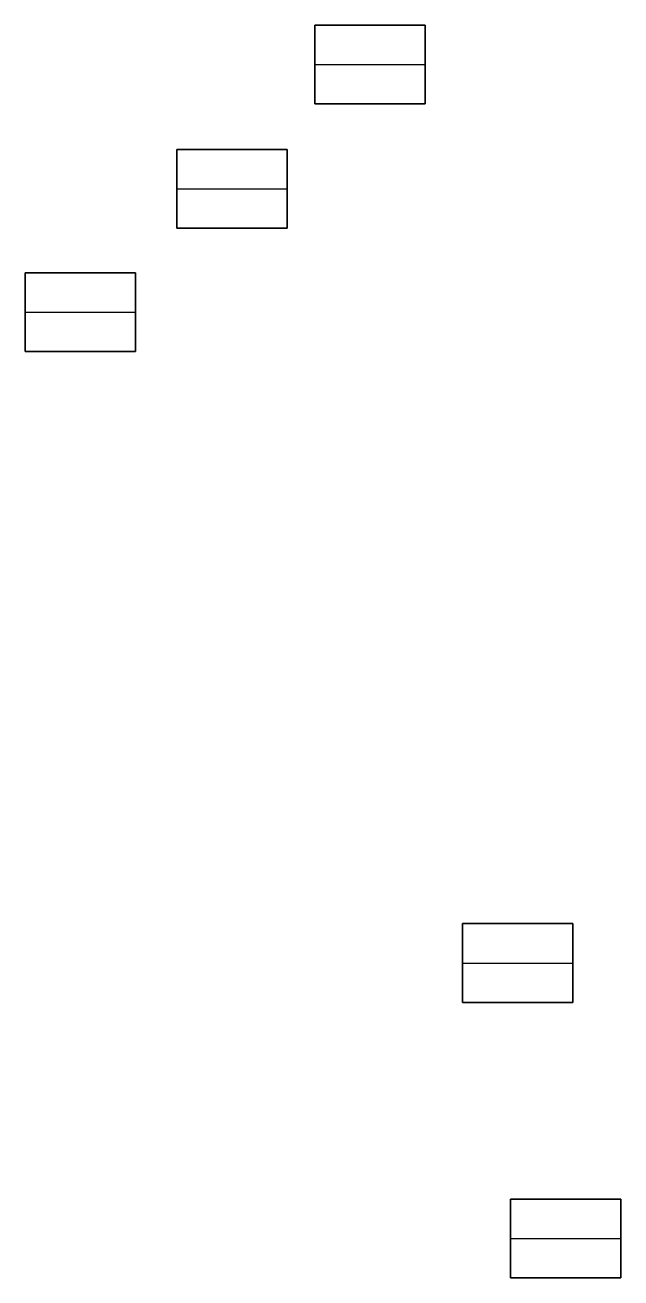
# Model space of a CAD drawing. Header units: metres. Extents: x 663435.4 to 663473.2, y 6968598 to 6968677.5.
import ezdxf

# ---------------------------------------------------------------- set-up
doc = ezdxf.new("R2010")
doc.units = ezdxf.units.M
doc.layers.add('GEORREF_3D', color=2, linetype='Continuous')

msp = doc.modelspace()

# ---------------------------------------------------------------- linework, layer by layer
at = {"layer": 'GEORREF_3D'}
for p, q in [((663453.79, 6968674.96, 548.3), (663460.79, 6968674.96, 548.3)), ((663445.04, 6968667.08, 549), (663452.04, 6968667.08, 549)), ((663435.43, 6968659.26, 549.7), (663442.43, 6968659.26, 549.7)), ((663463.15, 6968618, 546.6), (663470.15, 6968618, 546.6)), ((663466.19, 6968600.54, 545.4), (663473.19, 6968600.54, 545.4))]:
    msp.add_line(p, q, dxfattribs=at)
for points in [[(663453.79, 6968672.46, 544.5), (663460.79, 6968672.46, 544.5), (663460.79, 6968677.46, 544.5), (663453.79, 6968677.46, 544.5), (663453.79, 6968672.46, 544.5)], [(663445.04, 6968664.58, 545.2), (663452.04, 6968664.58, 545.2), (663452.04, 6968669.58, 545.2), (663445.04, 6968669.58, 545.2), (663445.04, 6968664.58, 545.2)], [(663435.43, 6968656.76, 545.9), (663442.43, 6968656.76, 545.9), (663442.43, 6968661.76, 545.9), (663435.43, 6968661.76, 545.9), (663435.43, 6968656.76, 545.9)], [(663463.15, 6968615.5, 542.8), (663470.15, 6968615.5, 542.8), (663470.15, 6968620.5, 542.8), (663463.15, 6968620.5, 542.8), (663463.15, 6968615.5, 542.8)], [(663466.19, 6968598.04, 541.6), (663473.19, 6968598.04, 541.6), (663473.19, 6968603.04, 541.6), (663466.19, 6968603.04, 541.6), (663466.19, 6968598.04, 541.6)]]:
    msp.add_polyline3d(points, dxfattribs=at)
for points in [[(663460.79, 6968677.46, 544.5), (663453.79, 6968677.46, 544.5), (663453.79, 6968677.46, 547.3), (663460.79, 6968677.46, 547.3)], [(663453.79, 6968677.46, 544.5), (663453.79, 6968672.46, 544.5), (663453.79, 6968672.46, 547.3), (663453.79, 6968677.46, 547.3)], [(663460.79, 6968672.46, 544.5), (663460.79, 6968677.46, 544.5), (663460.79, 6968677.46, 547.3), (663460.79, 6968672.46, 547.3)], [(663453.79, 6968672.46, 544.5), (663460.79, 6968672.46, 544.5), (663460.79, 6968672.46, 547.3), (663453.79, 6968672.46, 547.3)], [(663452.04, 6968669.58, 545.2), (663445.04, 6968669.58, 545.2), (663445.04, 6968669.58, 548), (663452.04, 6968669.58, 548)], [(663445.04, 6968669.58, 545.2), (663445.04, 6968664.58, 545.2), (663445.04, 6968664.58, 548), (663445.04, 6968669.58, 548)], [(663452.04, 6968664.58, 545.2), (663452.04, 6968669.58, 545.2), (663452.04, 6968669.58, 548), (663452.04, 6968664.58, 548)], [(663445.04, 6968664.58, 545.2), (663452.04, 6968664.58, 545.2), (663452.04, 6968664.58, 548), (663445.04, 6968664.58, 548)], [(663442.43, 6968661.76, 545.9), (663435.43, 6968661.76, 545.9), (663435.43, 6968661.76, 548.7), (663442.43, 6968661.76, 548.7)], [(663435.43, 6968661.76, 545.9), (663435.43, 6968656.76, 545.9), (663435.43, 6968656.76, 548.7), (663435.43, 6968661.76, 548.7)], [(663442.43, 6968656.76, 545.9), (663442.43, 6968661.76, 545.9), (663442.43, 6968661.76, 548.7), (663442.43, 6968656.76, 548.7)], [(663435.43, 6968656.76, 545.9), (663442.43, 6968656.76, 545.9), (663442.43, 6968656.76, 548.7), (663435.43, 6968656.76, 548.7)], [(663470.15, 6968620.5, 542.8), (663463.15, 6968620.5, 542.8), (663463.15, 6968620.5, 545.6), (663470.15, 6968620.5, 545.6)], [(663463.15, 6968620.5, 542.8), (663463.15, 6968615.5, 542.8), (663463.15, 6968615.5, 545.6), (663463.15, 6968620.5, 545.6)], [(663470.15, 6968615.5, 542.8), (663470.15, 6968620.5, 542.8), (663470.15, 6968620.5, 545.6), (663470.15, 6968615.5, 545.6)], [(663463.15, 6968615.5, 542.8), (663470.15, 6968615.5, 542.8), (663470.15, 6968615.5, 545.6), (663463.15, 6968615.5, 545.6)], [(663473.19, 6968603.04, 541.6), (663466.19, 6968603.04, 541.6), (663466.19, 6968603.04, 544.4), (663473.19, 6968603.04, 544.4)], [(663466.19, 6968603.04, 541.6), (663466.19, 6968598.04, 541.6), (663466.19, 6968598.04, 544.4), (663466.19, 6968603.04, 544.4)], [(663473.19, 6968598.04, 541.6), (663473.19, 6968603.04, 541.6), (663473.19, 6968603.04, 544.4), (663473.19, 6968598.04, 544.4)], [(663466.19, 6968598.04, 541.6), (663473.19, 6968598.04, 541.6), (663473.19, 6968598.04, 544.4), (663466.19, 6968598.04, 544.4)]]:
    msp.add_3dface(points, dxfattribs=at)

doc.saveas('drawing.dxf')
